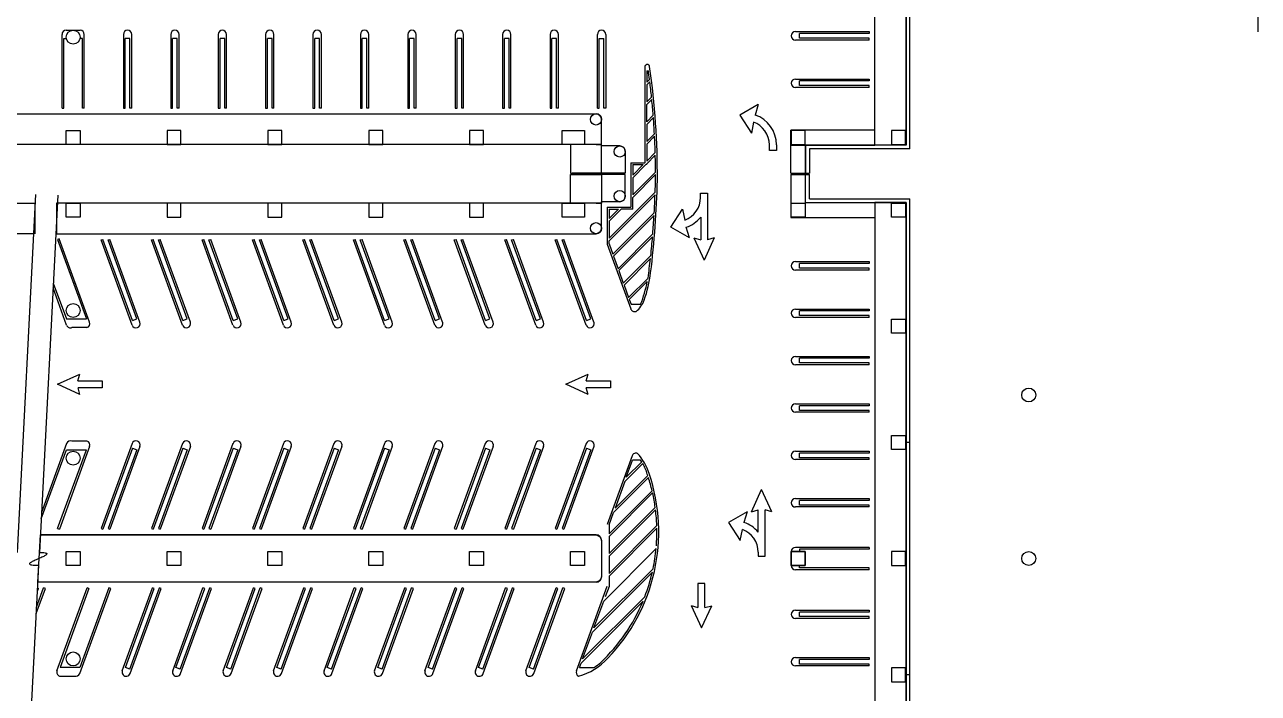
# Model space of a CAD drawing. Header units: inches. Extents: x -24 to 4326, y -24 to 4285.
# Drawn here: x 1672 to 4326, y 1372 to 2811 of the extents above; entities that cross this region are included whole.
import ezdxf

# ---------------------------------------------------------------- set-up
doc = ezdxf.new("R2010")
doc.units = ezdxf.units.IN
doc.header["$LTSCALE"] = 10
doc.header["$MEASUREMENT"] = 0
for name, color, linetype in [('A-COLS', 5, 'CONTINUOUS'), ('A-FLOR', 3, 'CONTINUOUS'), ('A-SITE', 3, 'CONTINUOUS'), ('A-WALL', 5, 'CONTINUOUS')]:
    doc.layers.add(name, color=color, linetype=linetype)

msp = doc.modelspace()

# ---------------------------------------------------------------- linework, layer by layer
at = {"layer": 'A-COLS'}
for p, q in [((1761, 2583, 0.5), (1791, 2583, 0.5)), ((1761, 2553, 0.5), (1761, 2583, 0.5)), ((1761, 2583, 0.5), (1791, 2583, 0.5)), ((1761, 2553, 0.5), (1761, 2583, 0.5)), ((1791, 2583, 0.5), (1791, 2553, 0.5)), ((1791, 2583, 0.5), (1791, 2553, 0.5)), ((2008, 2583, 0.5), (1978, 2583, 0.5)), ((1978, 2583, 0.5), (1978, 2553, 0.5)), ((2008, 2583, 0.5), (1978, 2583, 0.5)), ((1978, 2583, 0.5), (1978, 2553, 0.5)), ((2008, 2553, 0.5), (2008, 2583, 0.5)), ((2008, 2553, 0.5), (2008, 2583, 0.5)), ((2225, 2583, 0.5), (2195, 2583, 0.5)), ((2195, 2583, 0.5), (2195, 2553, 0.5)), ((2225, 2583, 0.5), (2195, 2583, 0.5)), ((2195, 2583, 0.5), (2195, 2553, 0.5)), ((2225, 2553, 0.5), (2225, 2583, 0.5)), ((2225, 2553, 0.5), (2225, 2583, 0.5)), ((2442, 2583, 0.5), (2412, 2583, 0.5)), ((2412, 2583, 0.5), (2412, 2553, 0.5)), ((2442, 2583, 0.5), (2412, 2583, 0.5)), ((2412, 2583, 0.5), (2412, 2553, 0.5)), ((2442, 2553, 0.5), (2442, 2583, 0.5)), ((2442, 2553, 0.5), (2442, 2583, 0.5)), ((2659, 2583, 0.5), (2629, 2583, 0.5)), ((2629, 2583, 0.5), (2629, 2553, 0.5)), ((2659, 2583, 0.5), (2629, 2583, 0.5)), ((2629, 2583, 0.5), (2629, 2553, 0.5)), ((2659, 2553, 0.5), (2659, 2583, 0.5)), ((2659, 2553, 0.5), (2659, 2583, 0.5)), ((2828, 2553, 0.5), (2828, 2583, 0.5)), ((2828, 2583, 0.5), (2876, 2583, 0.5)), ((2828, 2583, 0.5), (2876, 2583, 0.5)), ((2828, 2553, 0.5), (2828, 2583, 0.5)), ((2876, 2583, 0.5), (2876, 2553, 0.5)), ((2876, 2583, 0.5), (2876, 2553, 0.5)), ((3351, 2583, 0.5), (3321, 2583, 0.5)), ((3321, 2583, 0.5), (3321, 2553, 0.5)), ((3351, 2583, 0.5), (3321, 2583, 0.5)), ((3321, 2583, 0.5), (3321, 2553, 0.5)), ((3351, 2553, 0.5), (3351, 2583, 0.5)), ((3351, 2553, 0.5), (3351, 2583, 0.5)), ((3567, 2583, 0.5), (3537, 2583, 0.5)), ((3537, 2583, 0.5), (3537, 2553, 0.5)), ((3567, 2583, 0.5), (3537, 2583, 0.5)), ((3537, 2583, 0.5), (3537, 2553, 0.5)), ((3567, 2553, 0.5), (3567, 2583, 0.5)), ((3567, 2553, 0.5), (3567, 2583, 0.5)), ((1791, 2553, 0.5), (1761, 2553, 0.5)), ((1791, 2553, 0.5), (1761, 2553, 0.5)), ((1978, 2553, 0.5), (2008, 2553, 0.5)), ((1978, 2553, 0.5), (2008, 2553, 0.5)), ((2195, 2553, 0.5), (2225, 2553, 0.5)), ((2195, 2553, 0.5), (2225, 2553, 0.5)), ((2412, 2553, 0.5), (2442, 2553, 0.5)), ((2412, 2553, 0.5), (2442, 2553, 0.5)), ((2629, 2553, 0.5), (2659, 2553, 0.5)), ((2629, 2553, 0.5), (2659, 2553, 0.5)), ((2876, 2553, 0.5), (2828, 2553, 0.5)), ((2876, 2553, 0.5), (2828, 2553, 0.5)), ((3321, 2553, 0.5), (3351, 2553, 0.5)), ((3321, 2553, 0.5), (3351, 2553, 0.5)), ((3537, 2553, 0.5), (3567, 2553, 0.5)), ((3537, 2553, 0.5), (3567, 2553, 0.5)), ((1761, 2427, 0.5), (1791, 2427, 0.5)), ((1761, 2397, 0.5), (1761, 2427, 0.5)), ((1761, 2427, 0.5), (1791, 2427, 0.5)), ((1761, 2397, 0.5), (1761, 2427, 0.5)), ((1791, 2427, 0.5), (1791, 2397, 0.5)), ((1791, 2427, 0.5), (1791, 2397, 0.5)), ((2008, 2427, 0.5), (1978, 2427, 0.5)), ((1978, 2427, 0.5), (1978, 2397, 0.5)), ((2008, 2427, 0.5), (1978, 2427, 0.5)), ((1978, 2427, 0.5), (1978, 2397, 0.5)), ((2008, 2397, 0.5), (2008, 2427, 0.5)), ((2008, 2397, 0.5), (2008, 2427, 0.5)), ((2225, 2427, 0.5), (2195, 2427, 0.5)), ((2195, 2427, 0.5), (2195, 2397, 0.5)), ((2225, 2427, 0.5), (2195, 2427, 0.5)), ((2195, 2427, 0.5), (2195, 2397, 0.5)), ((2225, 2397, 0.5), (2225, 2427, 0.5)), ((2225, 2397, 0.5), (2225, 2427, 0.5)), ((2442, 2427, 0.5), (2412, 2427, 0.5)), ((2412, 2427, 0.5), (2412, 2397, 0.5)), ((2442, 2427, 0.5), (2412, 2427, 0.5)), ((2412, 2427, 0.5), (2412, 2397, 0.5)), ((2442, 2397, 0.5), (2442, 2427, 0.5)), ((2442, 2397, 0.5), (2442, 2427, 0.5)), ((2659, 2427, 0.5), (2629, 2427, 0.5)), ((2629, 2427, 0.5), (2629, 2397, 0.5)), ((2659, 2427, 0.5), (2629, 2427, 0.5)), ((2629, 2427, 0.5), (2629, 2397, 0.5)), ((2659, 2397, 0.5), (2659, 2427, 0.5)), ((2659, 2397, 0.5), (2659, 2427, 0.5)), ((2828, 2397, 0.5), (2828, 2427, 0.5)), ((2828, 2427, 0.5), (2876, 2427, 0.5)), ((2828, 2427, 0.5), (2876, 2427, 0.5)), ((2828, 2397, 0.5), (2828, 2427, 0.5)), ((2876, 2427, 0.5), (2876, 2397, 0.5)), ((2876, 2427, 0.5), (2876, 2397, 0.5)), ((3321, 2397, 0.5), (3321, 2427, 0.5)), ((3321, 2427, 0.5), (3351, 2427, 0.5)), ((3321, 2397, 0.5), (3321, 2427, 0.5)), ((3321, 2427, 0.5), (3351, 2427, 0.5)), ((3351, 2427, 0.5), (3351, 2397, 0.5)), ((3351, 2427, 0.5), (3351, 2397, 0.5)), ((3537, 2397, 0.5), (3537, 2427, 0.5)), ((3537, 2427, 0.5), (3567, 2427, 0.5)), ((3537, 2397, 0.5), (3537, 2427, 0.5)), ((3537, 2427, 0.5), (3567, 2427, 0.5)), ((3567, 2427, 0.5), (3567, 2397, 0.5)), ((3567, 2427, 0.5), (3567, 2397, 0.5)), ((1791, 2397, 0.5), (1761, 2397, 0.5)), ((1791, 2397, 0.5), (1761, 2397, 0.5)), ((1978, 2397, 0.5), (2008, 2397, 0.5)), ((1978, 2397, 0.5), (2008, 2397, 0.5)), ((2195, 2397, 0.5), (2225, 2397, 0.5)), ((2195, 2397, 0.5), (2225, 2397, 0.5)), ((2412, 2397, 0.5), (2442, 2397, 0.5)), ((2412, 2397, 0.5), (2442, 2397, 0.5)), ((2629, 2397, 0.5), (2659, 2397, 0.5)), ((2629, 2397, 0.5), (2659, 2397, 0.5)), ((2876, 2397, 0.5), (2828, 2397, 0.5)), ((2876, 2397, 0.5), (2828, 2397, 0.5)), ((3351, 2397, 0.5), (3321, 2397, 0.5)), ((3351, 2397, 0.5), (3321, 2397, 0.5)), ((3567, 2397, 0.5), (3537, 2397, 0.5)), ((3567, 2397, 0.5), (3537, 2397, 0.5)), ((3537, 2147, 0.5), (3537, 2177, 0.5)), ((3537, 2177, 0.5), (3567, 2177, 0.5)), ((3537, 2147, 0.5), (3537, 2177, 0.5)), ((3537, 2177, 0.5), (3567, 2177, 0.5)), ((3567, 2177, 0.5), (3567, 2147, 0.5)), ((3567, 2177, 0.5), (3567, 2147, 0.5)), ((3567, 2147, 0.5), (3537, 2147, 0.5)), ((3567, 2147, 0.5), (3537, 2147, 0.5)), ((3537, 1897, 0.5), (3537, 1927, 0.5)), ((3537, 1927, 0.5), (3567, 1927, 0.5)), ((3537, 1897, 0.5), (3537, 1927, 0.5)), ((3537, 1927, 0.5), (3567, 1927, 0.5)), ((3567, 1927, 0.5), (3567, 1897, 0.5)), ((3567, 1927, 0.5), (3567, 1897, 0.5)), ((3567, 1897, 0.5), (3537, 1897, 0.5)), ((3567, 1897, 0.5), (3537, 1897, 0.5)), ((1761, 1677, 0.5), (1791, 1677, 0.5)), ((1761, 1647, 0.5), (1761, 1677, 0.5)), ((1761, 1677, 0.5), (1791, 1677, 0.5)), ((1761, 1647, 0.5), (1761, 1677, 0.5)), ((1791, 1677, 0.5), (1791, 1647, 0.5)), ((1791, 1677, 0.5), (1791, 1647, 0.5)), ((1978, 1677, 0.5), (2008, 1677, 0.5)), ((1978, 1647, 0.5), (1978, 1677, 0.5)), ((1978, 1677, 0.5), (2008, 1677, 0.5)), ((1978, 1647, 0.5), (1978, 1677, 0.5)), ((2008, 1677, 0.5), (2008, 1647, 0.5)), ((2008, 1677, 0.5), (2008, 1647, 0.5)), ((2195, 1677, 0.5), (2225, 1677, 0.5)), ((2195, 1647, 0.5), (2195, 1677, 0.5)), ((2195, 1677, 0.5), (2225, 1677, 0.5)), ((2195, 1647, 0.5), (2195, 1677, 0.5)), ((2225, 1677, 0.5), (2225, 1647, 0.5)), ((2225, 1677, 0.5), (2225, 1647, 0.5)), ((2412, 1677, 0.5), (2442, 1677, 0.5)), ((2412, 1647, 0.5), (2412, 1677, 0.5)), ((2412, 1677, 0.5), (2442, 1677, 0.5)), ((2412, 1647, 0.5), (2412, 1677, 0.5)), ((2442, 1677, 0.5), (2442, 1647, 0.5)), ((2442, 1677, 0.5), (2442, 1647, 0.5)), ((2629, 1677, 0.5), (2659, 1677, 0.5)), ((2629, 1647, 0.5), (2629, 1677, 0.5)), ((2629, 1677, 0.5), (2659, 1677, 0.5)), ((2629, 1647, 0.5), (2629, 1677, 0.5)), ((2659, 1677, 0.5), (2659, 1647, 0.5)), ((2659, 1677, 0.5), (2659, 1647, 0.5)), ((2846, 1677, 0.5), (2876, 1677, 0.5)), ((2846, 1647, 0.5), (2846, 1677, 0.5)), ((2846, 1677, 0.5), (2876, 1677, 0.5)), ((2846, 1647, 0.5), (2846, 1677, 0.5)), ((2876, 1677, 0.5), (2876, 1647, 0.5)), ((2876, 1677, 0.5), (2876, 1647, 0.5)), ((3351, 1677, 0.5), (3321, 1677, 0.5)), ((3321, 1677, 0.5), (3321, 1647, 0.5)), ((3321, 1677, 0.5), (3351, 1677, 0.5)), ((3321, 1647, 0.5), (3321, 1677, 0.5)), ((3351, 1647, 0.5), (3351, 1677, 0.5)), ((3351, 1677, 0.5), (3351, 1647, 0.5)), ((3567, 1677, 0.5), (3537, 1677, 0.5)), ((3537, 1677, 0.5), (3537, 1647, 0.5)), ((3567, 1677, 0.5), (3537, 1677, 0.5)), ((3537, 1677, 0.5), (3537, 1647, 0.5)), ((3567, 1647, 0.5), (3567, 1677, 0.5)), ((3567, 1647, 0.5), (3567, 1677, 0.5)), ((1791, 1647, 0.5), (1761, 1647, 0.5)), ((1791, 1647, 0.5), (1761, 1647, 0.5)), ((2008, 1647, 0.5), (1978, 1647, 0.5)), ((2008, 1647, 0.5), (1978, 1647, 0.5)), ((2225, 1647, 0.5), (2195, 1647, 0.5)), ((2225, 1647, 0.5), (2195, 1647, 0.5)), ((2442, 1647, 0.5), (2412, 1647, 0.5)), ((2442, 1647, 0.5), (2412, 1647, 0.5)), ((2659, 1647, 0.5), (2629, 1647, 0.5)), ((2659, 1647, 0.5), (2629, 1647, 0.5)), ((2876, 1647, 0.5), (2846, 1647, 0.5)), ((2876, 1647, 0.5), (2846, 1647, 0.5)), ((3321, 1647, 0.5), (3351, 1647, 0.5)), ((3351, 1647, 0.5), (3321, 1647, 0.5)), ((3537, 1647, 0.5), (3567, 1647, 0.5)), ((3537, 1647, 0.5), (3567, 1647, 0.5)), ((3567, 1427, 0.5), (3537, 1427, 0.5)), ((3537, 1427, 0.5), (3537, 1397, 0.5)), ((3567, 1427, 0.5), (3537, 1427, 0.5)), ((3537, 1427, 0.5), (3537, 1397, 0.5)), ((3567, 1397, 0.5), (3567, 1427, 0.5)), ((3567, 1397, 0.5), (3567, 1427, 0.5)), ((3537, 1397, 0.5), (3567, 1397, 0.5)), ((3537, 1397, 0.5), (3567, 1397, 0.5))]:
    msp.add_line(p, q, dxfattribs=at)
for centre in [(1776, 2784, 0.5), (1776, 2784, 0.5), (1776, 2196, 0.5), (1776, 2196, 0.5), (3832, 2014, 0.5), (1776, 1878, 0.5), (1776, 1878, 0.5), (3832, 1662, 0.5), (1776, 1446, 0.5), (1776, 1446, 0.5)]:
    msp.add_circle(centre, 15, dxfattribs=at)
at = {"layer": 'A-FLOR'}
for p, q in [((3501, 2584, 0.5), (3501, 3124, 0.5)), ((3568, 3124, 0.5), (3568, 2552, 0.5)), ((1752, 2631, 0.5), (1752, 2790, 0.5)), ((1761, 2799, 0.5), (1791, 2799, 0.5)), ((1800, 2631, 0.5), (1800, 2790, 0.5)), ((1884, 2790, 0.5), (1884, 2631, 0.5)), ((1902, 2631, 0.5), (1902, 2790, 0.5)), ((1986, 2790, 0.5), (1986, 2631, 0.5)), ((2004, 2631, 0.5), (2004, 2790, 0.5)), ((2088, 2790, 0.5), (2088, 2631, 0.5)), ((2106, 2631, 0.5), (2106, 2790, 0.5)), ((2190, 2790, 0.5), (2190, 2631, 0.5)), ((2208, 2631, 0.5), (2208, 2790, 0.5)), ((2292, 2790, 0.5), (2292, 2631, 0.5)), ((2310, 2631, 0.5), (2310, 2790, 0.5)), ((2394, 2790, 0.5), (2394, 2631, 0.5)), ((2412, 2631, 0.5), (2412, 2790, 0.5)), ((2496, 2790, 0.5), (2496, 2631, 0.5)), ((2514, 2631, 0.5), (2514, 2790, 0.5)), ((2598, 2790, 0.5), (2598, 2631, 0.5)), ((2616, 2631, 0.5), (2616, 2790, 0.5)), ((2700, 2790, 0.5), (2700, 2631, 0.5)), ((2718, 2631, 0.5), (2718, 2790, 0.5)), ((2802, 2790, 0.5), (2802, 2631, 0.5)), ((2820, 2631, 0.5), (2820, 2790, 0.5)), ((2904, 2631, 0.5), (2904, 2790, 0.5)), ((2922, 2790, 0.5), (2922, 2631, 0.5)), ((3330, 2796, 0.5), (3489, 2796, 0.5)), ((3489, 2792, 0.5), (3339, 2792, 0.5)), ((3339, 2782, 0.5), (3339, 2792, 0.5)), ((3489, 2796, 0.5), (3489, 2792, 0.5)), ((1756, 2631, 0.5), (1756, 2781, 0.5)), ((1756, 2781, 0.5), (1761, 2781, 0.5)), ((1796, 2781, 0.5), (1791, 2781, 0.5)), ((1796, 2631, 0.5), (1796, 2781, 0.5)), ((1888, 2631, 0.5), (1888, 2781, 0.5)), ((1898, 2781, 0.5), (1888, 2781, 0.5)), ((1898, 2631, 0.5), (1898, 2781, 0.5)), ((1990, 2631, 0.5), (1990, 2781, 0.5)), ((2000, 2781, 0.5), (1990, 2781, 0.5)), ((2000, 2631, 0.5), (2000, 2781, 0.5)), ((2092, 2631, 0.5), (2092, 2781, 0.5)), ((2102, 2781, 0.5), (2092, 2781, 0.5)), ((2102, 2631, 0.5), (2102, 2781, 0.5)), ((2194, 2631, 0.5), (2194, 2781, 0.5)), ((2204, 2781, 0.5), (2194, 2781, 0.5)), ((2204, 2631, 0.5), (2204, 2781, 0.5)), ((2296, 2631, 0.5), (2296, 2781, 0.5)), ((2306, 2781, 0.5), (2296, 2781, 0.5)), ((2306, 2631, 0.5), (2306, 2781, 0.5)), ((2398, 2631, 0.5), (2398, 2781, 0.5)), ((2408, 2781, 0.5), (2398, 2781, 0.5)), ((2408, 2631, 0.5), (2408, 2781, 0.5)), ((2500, 2631, 0.5), (2500, 2781, 0.5)), ((2510, 2781, 0.5), (2500, 2781, 0.5)), ((2510, 2631, 0.5), (2510, 2781, 0.5)), ((2602, 2631, 0.5), (2602, 2781, 0.5)), ((2612, 2781, 0.5), (2602, 2781, 0.5)), ((2612, 2631, 0.5), (2612, 2781, 0.5)), ((2704, 2631, 0.5), (2704, 2781, 0.5)), ((2714, 2781, 0.5), (2704, 2781, 0.5)), ((2714, 2631, 0.5), (2714, 2781, 0.5)), ((2806, 2631, 0.5), (2806, 2781, 0.5)), ((2816, 2781, 0.5), (2806, 2781, 0.5)), ((2816, 2631, 0.5), (2816, 2781, 0.5)), ((2908, 2631, 0.5), (2908, 2781, 0.5)), ((2908, 2781, 0.5), (2918, 2781, 0.5)), ((2918, 2631, 0.5), (2918, 2781, 0.5)), ((3489, 2778, 0.5), (3330, 2778, 0.5)), ((3489, 2782, 0.5), (3339, 2782, 0.5)), ((3489, 2778, 0.5), (3489, 2782, 0.5)), ((3006, 2721, 0.5), (3006, 2514, 0.5)), ((3010, 2712, 0.5), (3010, 2687, 0.5)), ((3010, 2712, 0.5), (3013.6, 2712, 0.5)), ((3010, 2687, 0.5), (3016.1, 2693.1, 0.5)), ((3010, 2681.3, 0.5), (3016.7, 2688.1, 0.5)), ((3010, 2681.3, 0.5), (3010, 2644.6, 0.5)), ((3330, 2694, 0.5), (3489, 2694, 0.5)), ((3489, 2690, 0.5), (3339, 2690, 0.5)), ((3339, 2680, 0.5), (3339, 2690, 0.5)), ((3489, 2694, 0.5), (3489, 2690, 0.5)), ((3020.5, 2655.1, 0.5), (3010, 2644.6, 0.5)), ((3489, 2676, 0.5), (3330, 2676, 0.5)), ((3489, 2680, 0.5), (3339, 2680, 0.5)), ((3489, 2676, 0.5), (3489, 2680, 0.5)), ((1752, 2631, 0.5), (1756, 2631, 0.5)), ((1800, 2631, 0.5), (1796, 2631, 0.5)), ((1884, 2631, 0.5), (1888, 2631, 0.5)), ((1902, 2631, 0.5), (1898, 2631, 0.5)), ((1986, 2631, 0.5), (1990, 2631, 0.5)), ((2004, 2631, 0.5), (2000, 2631, 0.5)), ((2088, 2631, 0.5), (2092, 2631, 0.5)), ((2106, 2631, 0.5), (2102, 2631, 0.5)), ((2190, 2631, 0.5), (2194, 2631, 0.5)), ((2208, 2631, 0.5), (2204, 2631, 0.5)), ((2292, 2631, 0.5), (2296, 2631, 0.5)), ((2310, 2631, 0.5), (2306, 2631, 0.5)), ((2394, 2631, 0.5), (2398, 2631, 0.5)), ((2412, 2631, 0.5), (2408, 2631, 0.5)), ((2496, 2631, 0.5), (2500, 2631, 0.5)), ((2514, 2631, 0.5), (2510, 2631, 0.5)), ((2598, 2631, 0.5), (2602, 2631, 0.5)), ((2616, 2631, 0.5), (2612, 2631, 0.5)), ((2700, 2631, 0.5), (2704, 2631, 0.5)), ((2718, 2631, 0.5), (2714, 2631, 0.5)), ((2802, 2631, 0.5), (2806, 2631, 0.5)), ((2820, 2631, 0.5), (2816, 2631, 0.5)), ((2904, 2631, 0.5), (2908, 2631, 0.5)), ((2922, 2631, 0.5), (2918, 2631, 0.5)), ((3021, 2649.9, 0.5), (3010, 2638.9, 0.5)), ((3010, 2602.1, 0.5), (3010, 2638.9, 0.5)), ((3250.2, 2639.5, 0.5), (3210.2, 2616.5, 0.5)), ((3250.2, 2639.5, 0.5), (3243.3, 2616.5, 0.5)), ((651, 2619, 0.5), (2901, 2619, 0.5)), ((2913, 2553, 0.5), (2913, 2607, 0.5)), ((3024, 2616.2, 0.5), (3010, 2602.1, 0.5)), ((3024.4, 2610.9, 0.5), (3010, 2596.5, 0.5)), ((3210.2, 2616.5, 0.5), (3235.4, 2577.5, 0.5)), ((3239.6, 2601.4, 0.5), (3235.4, 2577.5, 0.5)), ((3010, 2596.5, 0.5), (3010, 2559.7, 0.5)), ((3026.7, 2576.4, 0.5), (3010, 2559.7, 0.5)), ((3320, 2491.5, 0.5), (3320, 2584, 0.5)), ((3501, 2584, 0.5), (3320, 2584, 0.5)), ((3320, 2584, 0.5), (3320, 2552, 0.5)), ((3501, 2552, 0.5), (3501, 2584, 0.5)), ((2901, 2553, 0.5), (651, 2553, 0.5)), ((2913, 2553, 0.5), (2846, 2553, 0.5)), ((2846, 2553, 0.5), (2846, 2491.5, 0.5)), ((2901, 2553, 0.5), (2913, 2553, 0.5)), ((2913, 2491.5, 0.5), (2913, 2553, 0.5)), ((2952, 2550, 0.5), (2913, 2550, 0.5)), ((2913, 2491.5, 0.5), (2913, 2550, 0.5)), ((3027, 2571, 0.5), (3010, 2554.1, 0.5)), ((3010, 2554.1, 0.5), (3010, 2517.3, 0.5)), ((3273.9, 2540.5, 0.5), (3273.9, 2552.5, 0.5)), ((3289.2, 2552.7, 0.5), (3289.2, 2540.5, 0.5)), ((3320, 2552, 0.5), (3501, 2552, 0.5)), ((3352, 2552, 0.5), (3320, 2552, 0.5)), ((3352, 2491.5, 0.5), (3352, 2552, 0.5)), ((3568, 2552, 0.5), (3501, 2552, 0.5)), ((2964, 2538, 0.5), (2964, 2491.5, 0.5)), ((3028.4, 2535.6, 0.5), (3010, 2517.3, 0.5)), ((3028.5, 2530.1, 0.5), (3010, 2511.6, 0.5)), ((3289.2, 2540.5, 0.5), (3273.9, 2540.5, 0.5)), ((2976, 2514, 0.5), (3006, 2514, 0.5)), ((2976, 2514, 0.5), (2976, 2418, 0.5)), ((2980, 2510, 0.5), (2980, 2487.3, 0.5)), ((3008.4, 2510, 0.5), (2980, 2481.6, 0.5)), ((3002.7, 2510, 0.5), (2980, 2487.3, 0.5)), ((2980, 2510, 0.5), (3002.7, 2510, 0.5)), ((3010, 2510, 0.5), (3008.4, 2510, 0.5)), ((3010, 2510, 0.5), (3010, 2511.6, 0.5)), ((2846, 2491.5, 0.5), (2848, 2491.5, 0.5)), ((2846, 2491.5, 0.5), (2913, 2491.5, 0.5)), ((2846, 2488.5, 0.5), (2848, 2488.5, 0.5)), ((2846, 2488.5, 0.5), (2913, 2488.5, 0.5)), ((2846, 2427, 0.5), (2846, 2488.5, 0.5)), ((2964, 2491.5, 0.5), (2849.5, 2491.5, 0.5)), ((2964, 2488.5, 0.5), (2849.5, 2488.5, 0.5)), ((2952, 2491.5, 0.5), (2913, 2491.5, 0.5)), ((2952, 2488.5, 0.5), (2913, 2488.5, 0.5)), ((2913, 2488.5, 0.5), (2913, 2430, 0.5)), ((2913, 2488.5, 0.5), (2913, 2427, 0.5)), ((2964, 2491.5, 0.5), (2952, 2491.5, 0.5)), ((2964, 2488.5, 0.5), (2952, 2488.5, 0.5)), ((2964, 2442, 0.5), (2964, 2488.5, 0.5)), ((3029, 2493.9, 0.5), (2980, 2444.9, 0.5)), ((3029.1, 2488.4, 0.5), (2980, 2439.2, 0.5)), ((2980, 2481.6, 0.5), (2980, 2444.9, 0.5)), ((3320, 2491.5, 0.5), (3352, 2491.5, 0.5)), ((3320, 2491.5, 0.5), (3352, 2491.5, 0.5)), ((3320, 2488.5, 0.5), (3352, 2488.5, 0.5)), ((3320, 2488.5, 0.5), (3320, 2396, 0.5)), ((3352, 2488.5, 0.5), (3320, 2488.5, 0.5)), ((3352, 2396, 0.5), (3352, 2488.5, 0.5)), ((1695.1, 2445.8, 0.5), (1655.5, 1675.4, 0.5)), ((1743, 2444.3, 0.5), (1703.5, 1675.4, 0.5)), ((2929, 2351.4, 0.5), (3028.3, 2450.7, 0.5)), ((2929, 2345.8, 0.5), (3028.1, 2444.9, 0.5)), ((3125.9, 2448.3, 0.5), (3140.9, 2448.3, 0.5)), ((3125.9, 2439.3, 0.5), (3125.9, 2448.3, 0.5)), ((3140.9, 2448.3, 0.5), (3140.9, 2348, 0.5)), ((651, 2427, 0.5), (1693.4, 2427, 0.5)), ((1693.4, 2427, 0.5), (1693.4, 2361, 0.5)), ((2901, 2427, 0.5), (1740.1, 2427, 0.5)), ((1740.1, 2427, 0.5), (1740.1, 2361, 0.5)), ((2913, 2427, 0.5), (2846, 2427, 0.5)), ((2901, 2427, 0.5), (2913, 2427, 0.5)), ((2952, 2430, 0.5), (2913, 2430, 0.5)), ((2913, 2373, 0.5), (2913, 2430, 0.5)), ((2925, 2418, 0.5), (2925, 2338.4, 0.5)), ((2925, 2418, 0.5), (2976, 2418, 0.5)), ((2980, 2414, 0.5), (2980, 2439.2, 0.5)), ((3352, 2396, 0.5), (3352, 2428, 0.5)), ((3352, 2428, 0.5), (3501, 2428, 0.5)), ((3568, 2428, 0.5), (3501, 2428, 0.5)), ((3501, 2428, 0.5), (3501, 2396, 0.5)), ((3568, 896, 0.5), (3568, 2428, 0.5)), ((2929, 2414, 0.5), (2949.1, 2414, 0.5)), ((2929, 2414, 0.5), (2929, 2393.9, 0.5)), ((2929, 2388.2, 0.5), (2954.8, 2414, 0.5)), ((2929, 2393.9, 0.5), (2949.1, 2414, 0.5)), ((2937, 2317, 0.5), (3026.3, 2406.3, 0.5)), ((2938.5, 2312.9, 0.5), (3025.9, 2400.3, 0.5)), ((2980, 2414, 0.5), (2954.8, 2414, 0.5)), ((3062.2, 2375.3, 0.5), (3087.4, 2414.3, 0.5)), ((3087.4, 2414.3, 0.5), (3091.9, 2390.5, 0.5)), ((3126.2, 2396.7, 0.5), (3126.2, 2348, 0.5)), ((3320, 2396, 0.5), (3501, 2396, 0.5)), ((3320, 2396, 0.5), (3352, 2396, 0.5)), ((3501, 2396, 0.5), (3501, 928, 0.5)), ((2929, 2388.2, 0.5), (2929, 2351.4, 0.5)), ((3102.2, 2352.3, 0.5), (3062.2, 2375.3, 0.5)), ((3102.2, 2352.3, 0.5), (3095.2, 2375.3, 0.5)), ((1690.2, 2361, 0.5), (651, 2361, 0.5)), ((1738.7, 2361, 0.5), (2901, 2361, 0.5)), ((1745.9, 2350.1, 0.5), (1742.1, 2348.7, 0.5)), ((1742.1, 2348.7, 0.5), (1804.4, 2177.8, 0.5)), ((1811.2, 2170.7, 0.5), (1745.9, 2350.1, 0.5)), ((1836.2, 2347.6, 0.5), (1839.9, 2349, 0.5)), ((1902.8, 2164.5, 0.5), (1836.2, 2347.6, 0.5)), ((1903.5, 2174.3, 0.5), (1839.9, 2349, 0.5)), ((1851.1, 2347.6, 0.5), (1854.8, 2349, 0.5)), ((1912.9, 2177.8, 0.5), (1851.1, 2347.6, 0.5)), ((1919.7, 2170.7, 0.5), (1854.8, 2349, 0.5)), ((1944.7, 2347.6, 0.5), (1948.5, 2349, 0.5)), ((2011.4, 2164.5, 0.5), (1944.7, 2347.6, 0.5)), ((2012, 2174.3, 0.5), (1948.5, 2349, 0.5)), ((1959.6, 2347.6, 0.5), (1963.4, 2349, 0.5)), ((2021.4, 2177.8, 0.5), (1959.6, 2347.6, 0.5)), ((2028.3, 2170.7, 0.5), (1963.4, 2349, 0.5)), ((2053.3, 2347.6, 0.5), (2057, 2349, 0.5)), ((2119.9, 2164.5, 0.5), (2053.3, 2347.6, 0.5)), ((2120.6, 2174.3, 0.5), (2057, 2349, 0.5)), ((2068.2, 2347.6, 0.5), (2071.9, 2349, 0.5)), ((2130, 2177.8, 0.5), (2068.2, 2347.6, 0.5)), ((2136.8, 2170.7, 0.5), (2071.9, 2349, 0.5)), ((2161.8, 2347.6, 0.5), (2165.6, 2349, 0.5)), ((2228.5, 2164.5, 0.5), (2161.8, 2347.6, 0.5)), ((2229.1, 2174.3, 0.5), (2165.6, 2349, 0.5)), ((2176.7, 2347.6, 0.5), (2180.5, 2349, 0.5)), ((2238.5, 2177.8, 0.5), (2176.7, 2347.6, 0.5)), ((2245.4, 2170.7, 0.5), (2180.5, 2349, 0.5)), ((2270.4, 2347.6, 0.5), (2274.1, 2349, 0.5)), ((2337, 2164.5, 0.5), (2270.4, 2347.6, 0.5)), ((2337.7, 2174.3, 0.5), (2274.1, 2349, 0.5)), ((2285.3, 2347.6, 0.5), (2289, 2349, 0.5)), ((2347.1, 2177.8, 0.5), (2285.3, 2347.6, 0.5)), ((2353.9, 2170.7, 0.5), (2289, 2349, 0.5)), ((2378.9, 2347.6, 0.5), (2382.7, 2349, 0.5)), ((2445.6, 2164.5, 0.5), (2378.9, 2347.6, 0.5)), ((2446.2, 2174.3, 0.5), (2382.7, 2349, 0.5)), ((2393.8, 2347.6, 0.5), (2397.6, 2349, 0.5)), ((2455.6, 2177.8, 0.5), (2393.8, 2347.6, 0.5)), ((2462.5, 2170.7, 0.5), (2397.6, 2349, 0.5)), ((2487.4, 2347.6, 0.5), (2491.2, 2349, 0.5)), ((2554.1, 2164.5, 0.5), (2487.4, 2347.6, 0.5)), ((2554.8, 2174.3, 0.5), (2491.2, 2349, 0.5)), ((2502.3, 2347.6, 0.5), (2506.1, 2349, 0.5)), ((2564.2, 2177.8, 0.5), (2502.3, 2347.6, 0.5)), ((2571, 2170.7, 0.5), (2506.1, 2349, 0.5)), ((2596, 2347.6, 0.5), (2599.8, 2349, 0.5)), ((2662.6, 2164.5, 0.5), (2596, 2347.6, 0.5)), ((2663.3, 2174.3, 0.5), (2599.8, 2349, 0.5)), ((2610.9, 2347.6, 0.5), (2614.7, 2349, 0.5)), ((2672.7, 2177.8, 0.5), (2610.9, 2347.6, 0.5)), ((2679.6, 2170.7, 0.5), (2614.7, 2349, 0.5)), ((2704.5, 2347.6, 0.5), (2708.3, 2349, 0.5)), ((2771.2, 2164.5, 0.5), (2704.5, 2347.6, 0.5)), ((2771.9, 2174.3, 0.5), (2708.3, 2349, 0.5)), ((2719.4, 2347.6, 0.5), (2723.2, 2349, 0.5)), ((2781.3, 2177.8, 0.5), (2719.4, 2347.6, 0.5)), ((2788.1, 2170.7, 0.5), (2723.2, 2349, 0.5)), ((2813.1, 2347.6, 0.5), (2816.8, 2349, 0.5)), ((2879.7, 2164.5, 0.5), (2813.1, 2347.6, 0.5)), ((2880.4, 2174.3, 0.5), (2816.8, 2349, 0.5)), ((2828, 2347.6, 0.5), (2831.7, 2349, 0.5)), ((2889.8, 2177.8, 0.5), (2828, 2347.6, 0.5)), ((2896.6, 2170.7, 0.5), (2831.7, 2349, 0.5)), ((2925, 2338.4, 0.5), (2975.6, 2199.4, 0.5)), ((2929, 2339.1, 0.5), (2929, 2345.8, 0.5)), ((2929, 2339.1, 0.5), (2937, 2317, 0.5)), ((2948.3, 2285.9, 0.5), (3023.1, 2360.7, 0.5)), ((2949.9, 2281.8, 0.5), (3022.6, 2354.6, 0.5)), ((3111.4, 2352.3, 0.5), (3126.2, 2348, 0.5)), ((3111.4, 2352.3, 0.5), (3133.4, 2304.3, 0.5)), ((3155.4, 2352.3, 0.5), (3133.4, 2304.3, 0.5)), ((3155.4, 2352.3, 0.5), (3140.9, 2348, 0.5)), ((2938.5, 2312.9, 0.5), (2948.3, 2285.9, 0.5)), ((2959.7, 2254.8, 0.5), (3018.8, 2313.9, 0.5)), ((2961.2, 2250.7, 0.5), (3018.1, 2307.6, 0.5)), ((3330, 2301, 0.5), (3489, 2301, 0.5)), ((3489, 2283, 0.5), (3330, 2283, 0.5)), ((3489, 2297, 0.5), (3339, 2297, 0.5)), ((3339, 2287, 0.5), (3339, 2297, 0.5)), ((3489, 2287, 0.5), (3339, 2287, 0.5)), ((3489, 2301, 0.5), (3489, 2297, 0.5)), ((3489, 2283, 0.5), (3489, 2287, 0.5)), ((2949.9, 2281.8, 0.5), (2959.7, 2254.8, 0.5)), ((2971, 2223.7, 0.5), (3013, 2265.7, 0.5)), ((2972.5, 2219.6, 0.5), (3011.3, 2258.4, 0.5)), ((1761.9, 2164.5, 0.5), (1732.7, 2244.7, 0.5)), ((1733.3, 2254.9, 0.5), (1761.4, 2177.8, 0.5)), ((2961.2, 2250.7, 0.5), (2971, 2223.7, 0.5)), ((2972.5, 2219.6, 0.5), (2976.3, 2209.2, 0.5)), ((2976.3, 2209.2, 0.5), (2997, 2209.2, 0.5)), ((1761.4, 2177.8, 0.5), (1804.4, 2177.8, 0.5)), ((1903.5, 2174.3, 0.5), (1912.9, 2177.8, 0.5)), ((2012, 2174.3, 0.5), (2021.4, 2177.8, 0.5)), ((2120.6, 2174.3, 0.5), (2130, 2177.8, 0.5)), ((2229.1, 2174.3, 0.5), (2238.5, 2177.8, 0.5)), ((2337.7, 2174.3, 0.5), (2347.1, 2177.8, 0.5)), ((2446.2, 2174.3, 0.5), (2455.6, 2177.8, 0.5)), ((2554.8, 2174.3, 0.5), (2564.2, 2177.8, 0.5)), ((2663.3, 2174.3, 0.5), (2672.7, 2177.8, 0.5)), ((2771.9, 2174.3, 0.5), (2781.3, 2177.8, 0.5)), ((2880.4, 2174.3, 0.5), (2889.8, 2177.8, 0.5)), ((3330, 2199, 0.5), (3489, 2199, 0.5)), ((3489, 2181, 0.5), (3330, 2181, 0.5)), ((3489, 2195, 0.5), (3339, 2195, 0.5)), ((3339, 2185, 0.5), (3339, 2195, 0.5)), ((3489, 2185, 0.5), (3339, 2185, 0.5)), ((3489, 2199, 0.5), (3489, 2195, 0.5)), ((3489, 2181, 0.5), (3489, 2185, 0.5)), ((1805.8, 2159.1, 0.5), (1773.5, 2159.1, 0.5)), ((3330, 2097, 0.5), (3489, 2097, 0.5)), ((3489, 2097, 0.5), (3489, 2093, 0.5)), ((3489, 2079, 0.5), (3330, 2079, 0.5)), ((3489, 2093, 0.5), (3339, 2093, 0.5)), ((3339, 2083, 0.5), (3339, 2093, 0.5)), ((3489, 2083, 0.5), (3339, 2083, 0.5)), ((3489, 2079, 0.5), (3489, 2083, 0.5)), ((1742.5, 2037, 0.5), (1790.4, 2059, 0.5)), ((1786.4, 2044.5, 0.5), (1790.4, 2059, 0.5)), ((1786.4, 2044.5, 0.5), (1838.5, 2044.5, 0.5)), ((1838.5, 2044.5, 0.5), (1838.5, 2029.5, 0.5)), ((2836.1, 2037, 0.5), (2884, 2059, 0.5)), ((2879.9, 2044.5, 0.5), (2884, 2059, 0.5)), ((2879.9, 2044.5, 0.5), (2932, 2044.5, 0.5)), ((2932, 2044.5, 0.5), (2932, 2029.5, 0.5)), ((1790.5, 2015, 0.5), (1742.5, 2037, 0.5)), ((1790.5, 2015, 0.5), (1786.5, 2029.5, 0.5)), ((1838.5, 2029.5, 0.5), (1786.5, 2029.5, 0.5)), ((2884.1, 2015, 0.5), (2836.1, 2037, 0.5)), ((2884.1, 2015, 0.5), (2880.1, 2029.5, 0.5)), ((2932, 2029.5, 0.5), (2880.1, 2029.5, 0.5)), ((3330, 1995, 0.5), (3489, 1995, 0.5)), ((3489, 1991, 0.5), (3339, 1991, 0.5)), ((3339, 1981, 0.5), (3339, 1991, 0.5)), ((3489, 1995, 0.5), (3489, 1991, 0.5)), ((3489, 1977, 0.5), (3330, 1977, 0.5)), ((3489, 1981, 0.5), (3339, 1981, 0.5)), ((3489, 1977, 0.5), (3489, 1981, 0.5)), ((1805.8, 1914.9, 0.5), (1773.5, 1914.9, 0.5)), ((1707.2, 1747.4, 0.5), (1761.4, 1896.2, 0.5)), ((1761.9, 1909.5, 0.5), (1707.9, 1761, 0.5)), ((1742.5, 1726.4, 0.5), (1804.4, 1896.2, 0.5)), ((1811.2, 1903.3, 0.5), (1746.3, 1725, 0.5)), ((1761.4, 1896.2, 0.5), (1804.4, 1896.2, 0.5)), ((1902.8, 1909.5, 0.5), (1836.2, 1726.4, 0.5)), ((1903.5, 1899.7, 0.5), (1839.9, 1725, 0.5)), ((1912.9, 1896.2, 0.5), (1851.1, 1726.4, 0.5)), ((1919.7, 1903.3, 0.5), (1854.8, 1725, 0.5)), ((1903.5, 1899.7, 0.5), (1912.9, 1896.2, 0.5)), ((2011.4, 1909.5, 0.5), (1944.7, 1726.4, 0.5)), ((2012, 1899.7, 0.5), (1948.5, 1725, 0.5)), ((2021.4, 1896.2, 0.5), (1959.6, 1726.4, 0.5)), ((2028.3, 1903.3, 0.5), (1963.4, 1725, 0.5)), ((2012, 1899.7, 0.5), (2021.4, 1896.2, 0.5)), ((2119.9, 1909.5, 0.5), (2053.3, 1726.4, 0.5)), ((2120.6, 1899.7, 0.5), (2057, 1725, 0.5)), ((2130, 1896.2, 0.5), (2068.2, 1726.4, 0.5)), ((2136.8, 1903.3, 0.5), (2071.9, 1725, 0.5)), ((2120.6, 1899.7, 0.5), (2130, 1896.2, 0.5)), ((2228.5, 1909.5, 0.5), (2161.8, 1726.4, 0.5)), ((2229.1, 1899.7, 0.5), (2165.6, 1725, 0.5)), ((2238.5, 1896.2, 0.5), (2176.7, 1726.4, 0.5)), ((2245.4, 1903.3, 0.5), (2180.5, 1725, 0.5)), ((2229.1, 1899.7, 0.5), (2238.5, 1896.2, 0.5)), ((2337, 1909.5, 0.5), (2270.4, 1726.4, 0.5)), ((2337.7, 1899.7, 0.5), (2274.1, 1725, 0.5)), ((2347.1, 1896.2, 0.5), (2285.3, 1726.4, 0.5)), ((2353.9, 1903.3, 0.5), (2289, 1725, 0.5)), ((2337.7, 1899.7, 0.5), (2347.1, 1896.2, 0.5)), ((2445.6, 1909.5, 0.5), (2378.9, 1726.4, 0.5)), ((2446.2, 1899.7, 0.5), (2382.7, 1725, 0.5)), ((2455.6, 1896.2, 0.5), (2393.8, 1726.4, 0.5)), ((2462.5, 1903.3, 0.5), (2397.6, 1725, 0.5)), ((2446.2, 1899.7, 0.5), (2455.6, 1896.2, 0.5)), ((2554.1, 1909.5, 0.5), (2487.4, 1726.4, 0.5)), ((2554.8, 1899.7, 0.5), (2491.2, 1725, 0.5)), ((2564.2, 1896.2, 0.5), (2502.3, 1726.4, 0.5)), ((2571, 1903.3, 0.5), (2506.1, 1725, 0.5)), ((2554.8, 1899.7, 0.5), (2564.2, 1896.2, 0.5)), ((2662.6, 1909.5, 0.5), (2596, 1726.4, 0.5)), ((2663.3, 1899.7, 0.5), (2599.8, 1725, 0.5)), ((2672.7, 1896.2, 0.5), (2610.9, 1726.4, 0.5)), ((2679.6, 1903.3, 0.5), (2614.7, 1725, 0.5)), ((2663.3, 1899.7, 0.5), (2672.7, 1896.2, 0.5)), ((2771.2, 1909.5, 0.5), (2704.5, 1726.4, 0.5)), ((2771.9, 1899.7, 0.5), (2708.3, 1725, 0.5)), ((2781.3, 1896.2, 0.5), (2719.4, 1726.4, 0.5)), ((2788.1, 1903.3, 0.5), (2723.2, 1725, 0.5)), ((2771.9, 1899.7, 0.5), (2781.3, 1896.2, 0.5)), ((2879.7, 1909.5, 0.5), (2813.1, 1726.4, 0.5)), ((2880.4, 1899.7, 0.5), (2816.8, 1725, 0.5)), ((2889.8, 1896.2, 0.5), (2828, 1726.4, 0.5)), ((2896.6, 1903.3, 0.5), (2831.7, 1725, 0.5)), ((2880.4, 1899.7, 0.5), (2889.8, 1896.2, 0.5)), ((3330, 1893, 0.5), (3489, 1893, 0.5)), ((3489, 1889, 0.5), (3339, 1889, 0.5)), ((3339, 1879, 0.5), (3339, 1889, 0.5)), ((3489, 1893, 0.5), (3489, 1889, 0.5)), ((2978.7, 1883.1, 0.5), (2925, 1735.6, 0.5)), ((2962.9, 1828.2, 0.5), (3001.4, 1866.6, 0.5)), ((2966.2, 1837.1, 0.5), (2979.5, 1873.7, 0.5)), ((2966.2, 1837.1, 0.5), (2999.3, 1870.2, 0.5)), ((2996.9, 1873.7, 0.5), (2979.5, 1873.7, 0.5)), ((3489, 1875, 0.5), (3330, 1875, 0.5)), ((3489, 1879, 0.5), (3339, 1879, 0.5)), ((3489, 1875, 0.5), (3489, 1879, 0.5)), ((3013.8, 1836.6, 0.5), (2938.7, 1761.5, 0.5)), ((3012.4, 1840.9, 0.5), (2941.9, 1770.4, 0.5)), ((3021.7, 1807.8, 0.5), (2929, 1715, 0.5)), ((2962.9, 1828.2, 0.5), (2941.9, 1770.4, 0.5)), ((3235.4, 1762.9, 0.5), (3257.4, 1810.9, 0.5)), ((3279.4, 1762.9, 0.5), (3257.4, 1810.9, 0.5)), ((3022.8, 1803.2, 0.5), (2929, 1709.4, 0.5)), ((3330, 1791, 0.5), (3489, 1791, 0.5)), ((3489, 1787, 0.5), (3339, 1787, 0.5)), ((3339, 1777, 0.5), (3339, 1787, 0.5)), ((3489, 1791, 0.5), (3489, 1787, 0.5)), ((3028.4, 1772, 0.5), (2929, 1672.6, 0.5)), ((3029.1, 1767, 0.5), (2929, 1667, 0.5)), ((2929, 1734.9, 0.5), (2938.7, 1761.5, 0.5)), ((3226.2, 1762.9, 0.5), (3186.2, 1739.9, 0.5)), ((3226.2, 1762.9, 0.5), (3219.3, 1739.8, 0.5)), ((3235.4, 1762.9, 0.5), (3250.2, 1767.2, 0.5)), ((3250.2, 1718.5, 0.5), (3250.2, 1767.2, 0.5)), ((3264.9, 1666.9, 0.5), (3264.9, 1767.1, 0.5)), ((3279.4, 1762.9, 0.5), (3264.9, 1767.1, 0.5)), ((3489, 1773, 0.5), (3330, 1773, 0.5)), ((3489, 1777, 0.5), (3339, 1777, 0.5)), ((3489, 1773, 0.5), (3489, 1777, 0.5)), ((1742.5, 1726.4, 0.5), (1746.3, 1725, 0.5)), ((1836.2, 1726.4, 0.5), (1839.9, 1725, 0.5)), ((1851.1, 1726.4, 0.5), (1854.8, 1725, 0.5)), ((1944.7, 1726.4, 0.5), (1948.5, 1725, 0.5)), ((1959.6, 1726.4, 0.5), (1963.4, 1725, 0.5)), ((2053.3, 1726.4, 0.5), (2057, 1725, 0.5)), ((2068.2, 1726.4, 0.5), (2071.9, 1725, 0.5)), ((2161.8, 1726.4, 0.5), (2165.6, 1725, 0.5)), ((2176.7, 1726.4, 0.5), (2180.5, 1725, 0.5)), ((2270.4, 1726.4, 0.5), (2274.1, 1725, 0.5)), ((2285.3, 1726.4, 0.5), (2289, 1725, 0.5)), ((2378.9, 1726.4, 0.5), (2382.7, 1725, 0.5)), ((2393.8, 1726.4, 0.5), (2397.6, 1725, 0.5)), ((2487.4, 1726.4, 0.5), (2491.2, 1725, 0.5)), ((2502.3, 1726.4, 0.5), (2506.1, 1725, 0.5)), ((2596, 1726.4, 0.5), (2599.8, 1725, 0.5)), ((2610.9, 1726.4, 0.5), (2614.7, 1725, 0.5)), ((2704.5, 1726.4, 0.5), (2708.3, 1725, 0.5)), ((2719.4, 1726.4, 0.5), (2723.2, 1725, 0.5)), ((2813.1, 1726.4, 0.5), (2816.8, 1725, 0.5)), ((2828, 1726.4, 0.5), (2831.7, 1725, 0.5)), ((2929, 1734.9, 0.5), (2929, 1715, 0.5)), ((3031.8, 1733, 0.5), (2929, 1630.2, 0.5)), ((3031.9, 1727.5, 0.5), (2929, 1624.5, 0.5)), ((3186.2, 1739.9, 0.5), (3211.4, 1700.8, 0.5)), ((1700, 1611, 0.5), (1705.7, 1713, 0.5)), ((2901, 1713, 0.5), (1705.7, 1713, 0.5)), ((1705.7, 1713, 0.5), (2901, 1713, 0.5)), ((2901, 1713, 0.5), (2909.6, 1709, 0.5)), ((2909.6, 1709, 0.5), (2913, 1701, 0.5)), ((2913, 1701, 0.5), (2913, 1623, 0.5)), ((2913, 1701, 0.5), (2913, 1623, 0.5)), ((2929, 1709.4, 0.5), (2929, 1672.6, 0.5)), ((3211.4, 1700.8, 0.5), (3216, 1724.7, 0.5)), ((3030.4, 1683.5, 0.5), (2917.5, 1570.6, 0.5)), ((3249.9, 1675.9, 0.5), (3249.9, 1666.9, 0.5)), ((3321, 1677, 0.5), (3321, 1647, 0.5)), ((3489, 1686, 0.5), (3330, 1686, 0.5)), ((3489, 1682, 0.5), (3339, 1682, 0.5)), ((3339, 1682, 0.5), (3339, 1677, 0.5)), ((3489, 1686, 0.5), (3489, 1682, 0.5)), ((1662, 869, 0.5), (1702, 1647.7, 0.5)), ((2929, 1667, 0.5), (2929, 1630.2, 0.5)), ((3249.9, 1666.9, 0.5), (3264.9, 1666.9, 0.5)), ((3339, 1642, 0.5), (3339, 1647, 0.5)), ((2893.2, 1503.9, 0.5), (3022.3, 1633, 0.5)), ((2896.4, 1512.8, 0.5), (3023.9, 1640.2, 0.5)), ((2913, 1623, 0.5), (2909.9, 1614.7, 0.5)), ((2929, 1624.5, 0.5), (2929, 1602.2, 0.5)), ((3489, 1638, 0.5), (3330, 1638, 0.5)), ((3489, 1642, 0.5), (3339, 1642, 0.5)), ((3489, 1638, 0.5), (3489, 1642, 0.5)), ((1696.7, 1543.9, 0.5), (1716.3, 1597.6, 0.5)), ((1697.4, 1557.5, 0.5), (1712.5, 1599, 0.5)), ((1699.2, 1591.6, 0.5), (1701.4, 1597.6, 0.5)), ((1699.5, 1598.3, 0.5), (1701.4, 1597.6, 0.5)), ((2901, 1611, 0.5), (1700, 1611, 0.5)), ((2901, 1611, 0.5), (1700, 1611, 0.5)), ((1716.3, 1597.6, 0.5), (1712.5, 1599, 0.5)), ((1741.2, 1420.7, 0.5), (1806.1, 1599, 0.5)), ((1809.9, 1597.6, 0.5), (1748.1, 1427.8, 0.5)), ((1790.1, 1414.5, 0.5), (1856.8, 1597.6, 0.5)), ((1853, 1599, 0.5), (1790.7, 1427.8, 0.5)), ((1809.9, 1597.6, 0.5), (1806.1, 1599, 0.5)), ((1856.8, 1597.6, 0.5), (1853, 1599, 0.5)), ((1881.7, 1420.7, 0.5), (1946.6, 1599, 0.5)), ((1888.6, 1427.8, 0.5), (1950.4, 1597.6, 0.5)), ((1898, 1424.3, 0.5), (1961.5, 1599, 0.5)), ((1898.7, 1414.5, 0.5), (1965.3, 1597.6, 0.5)), ((1950.4, 1597.6, 0.5), (1946.6, 1599, 0.5)), ((1965.3, 1597.6, 0.5), (1961.5, 1599, 0.5)), ((1990.3, 1420.7, 0.5), (2055.2, 1599, 0.5)), ((1997.1, 1427.8, 0.5), (2059, 1597.6, 0.5)), ((2006.5, 1424.3, 0.5), (2070.1, 1599, 0.5)), ((2007.2, 1414.5, 0.5), (2073.9, 1597.6, 0.5)), ((2059, 1597.6, 0.5), (2055.2, 1599, 0.5)), ((2073.9, 1597.6, 0.5), (2070.1, 1599, 0.5)), ((2098.8, 1420.7, 0.5), (2163.7, 1599, 0.5)), ((2105.7, 1427.8, 0.5), (2167.5, 1597.6, 0.5)), ((2115.1, 1424.3, 0.5), (2178.6, 1599, 0.5)), ((2115.7, 1414.5, 0.5), (2182.4, 1597.6, 0.5)), ((2167.5, 1597.6, 0.5), (2163.7, 1599, 0.5)), ((2182.4, 1597.6, 0.5), (2178.6, 1599, 0.5)), ((2207.4, 1420.7, 0.5), (2272.3, 1599, 0.5)), ((2214.2, 1427.8, 0.5), (2276, 1597.6, 0.5)), ((2223.6, 1424.3, 0.5), (2287.2, 1599, 0.5)), ((2224.3, 1414.5, 0.5), (2290.9, 1597.6, 0.5)), ((2276, 1597.6, 0.5), (2272.3, 1599, 0.5)), ((2290.9, 1597.6, 0.5), (2287.2, 1599, 0.5)), ((2315.9, 1420.7, 0.5), (2380.8, 1599, 0.5)), ((2322.8, 1427.8, 0.5), (2384.6, 1597.6, 0.5)), ((2332.2, 1424.3, 0.5), (2395.7, 1599, 0.5)), ((2332.8, 1414.5, 0.5), (2399.5, 1597.6, 0.5)), ((2384.6, 1597.6, 0.5), (2380.8, 1599, 0.5)), ((2399.5, 1597.6, 0.5), (2395.7, 1599, 0.5)), ((2424.5, 1420.7, 0.5), (2489.4, 1599, 0.5)), ((2431.3, 1427.8, 0.5), (2493.1, 1597.6, 0.5)), ((2440.7, 1424.3, 0.5), (2504.3, 1599, 0.5)), ((2441.4, 1414.5, 0.5), (2508, 1597.6, 0.5)), ((2493.1, 1597.6, 0.5), (2489.4, 1599, 0.5)), ((2508, 1597.6, 0.5), (2504.3, 1599, 0.5)), ((2533, 1420.7, 0.5), (2597.9, 1599, 0.5)), ((2539.9, 1427.8, 0.5), (2601.7, 1597.6, 0.5)), ((2549.3, 1424.3, 0.5), (2612.8, 1599, 0.5)), ((2549.9, 1414.5, 0.5), (2616.6, 1597.6, 0.5)), ((2601.7, 1597.6, 0.5), (2597.9, 1599, 0.5)), ((2616.6, 1597.6, 0.5), (2612.8, 1599, 0.5)), ((2641.6, 1420.7, 0.5), (2706.5, 1599, 0.5)), ((2648.4, 1427.8, 0.5), (2710.2, 1597.6, 0.5)), ((2657.8, 1424.3, 0.5), (2721.4, 1599, 0.5)), ((2658.5, 1414.5, 0.5), (2725.1, 1597.6, 0.5)), ((2710.2, 1597.6, 0.5), (2706.5, 1599, 0.5)), ((2725.1, 1597.6, 0.5), (2721.4, 1599, 0.5)), ((2750.1, 1420.7, 0.5), (2815, 1599, 0.5)), ((2756.9, 1427.8, 0.5), (2818.8, 1597.6, 0.5)), ((2766.3, 1424.3, 0.5), (2829.9, 1599, 0.5)), ((2767, 1414.5, 0.5), (2833.7, 1597.6, 0.5)), ((2818.8, 1597.6, 0.5), (2815, 1599, 0.5)), ((2833.7, 1597.6, 0.5), (2829.9, 1599, 0.5)), ((2858.7, 1420.7, 0.5), (2925, 1602.9, 0.5)), ((2909.9, 1614.7, 0.5), (2901, 1611, 0.5)), ((2929, 1602.2, 0.5), (2920.7, 1579.5, 0.5)), ((3120.4, 1608.6, 0.5), (3120.4, 1556.7, 0.5)), ((3135.4, 1608.6, 0.5), (3120.4, 1608.6, 0.5)), ((3135.4, 1556.5, 0.5), (3135.4, 1608.6, 0.5)), ((2868.9, 1437.2, 0.5), (3002.3, 1570.6, 0.5)), ((2872.2, 1446.1, 0.5), (3006.1, 1580, 0.5)), ((2896.4, 1512.8, 0.5), (2917.5, 1570.6, 0.5)), ((3105.9, 1560.7, 0.5), (3127.9, 1512.7, 0.5)), ((3105.9, 1560.7, 0.5), (3120.4, 1556.7, 0.5)), ((3127.9, 1512.7, 0.5), (3149.9, 1560.6, 0.5)), ((3135.4, 1556.5, 0.5), (3149.9, 1560.6, 0.5)), ((3330, 1551, 0.5), (3489, 1551, 0.5)), ((3489, 1547, 0.5), (3339, 1547, 0.5)), ((3339, 1537, 0.5), (3339, 1547, 0.5)), ((3489, 1551, 0.5), (3489, 1547, 0.5)), ((3489, 1533, 0.5), (3330, 1533, 0.5)), ((3489, 1537, 0.5), (3339, 1537, 0.5)), ((3489, 1533, 0.5), (3489, 1537, 0.5)), ((2872.2, 1446.1, 0.5), (2893.2, 1503.9, 0.5)), ((2865.5, 1427.8, 0.5), (2868.9, 1437.2, 0.5)), ((3330, 1449, 0.5), (3489, 1449, 0.5)), ((3489, 1445, 0.5), (3339, 1445, 0.5)), ((3339, 1435, 0.5), (3339, 1445, 0.5)), ((3489, 1435, 0.5), (3339, 1435, 0.5)), ((3489, 1449, 0.5), (3489, 1445, 0.5)), ((3489, 1431, 0.5), (3489, 1435, 0.5)), ((1746.6, 1409.1, 0.5), (1778.6, 1409.1, 0.5)), ((1790.7, 1427.8, 0.5), (1748.1, 1427.8, 0.5)), ((1898, 1424.3, 0.5), (1888.6, 1427.8, 0.5)), ((2006.5, 1424.3, 0.5), (1997.1, 1427.8, 0.5)), ((2115.1, 1424.3, 0.5), (2105.7, 1427.8, 0.5)), ((2223.6, 1424.3, 0.5), (2214.2, 1427.8, 0.5)), ((2332.2, 1424.3, 0.5), (2322.8, 1427.8, 0.5)), ((2440.7, 1424.3, 0.5), (2431.3, 1427.8, 0.5)), ((2549.3, 1424.3, 0.5), (2539.9, 1427.8, 0.5)), ((2657.8, 1424.3, 0.5), (2648.4, 1427.8, 0.5)), ((2766.3, 1424.3, 0.5), (2756.9, 1427.8, 0.5)), ((2865.5, 1427.8, 0.5), (2896.3, 1427.8, 0.5)), ((3489, 1431, 0.5), (3330, 1431, 0.5))]:
    msp.add_line(p, q, dxfattribs=at)
msp.add_lwpolyline([(1702.5, 1675.4), (1706.7, 1675.3), (1710.3, 1675.1), (1713.2, 1674.8), (1715.5, 1674.4), (1717.2, 1673.9), (1718.4, 1673.4), (1719.1, 1672.7), (1719.3, 1672.1), (1719, 1671.3), (1718.4, 1670.5), (1717.4, 1669.6), (1716.1, 1668.7), (1714.6, 1667.8), (1712.7, 1666.8), (1710.7, 1665.8), (1708.6, 1664.8), (1706.3, 1663.7), (1703.9, 1662.7), (1701.4, 1661.6), (1699, 1660.5), (1696.6, 1659.5), (1694.2, 1658.4), (1692, 1657.4), (1689.9, 1656.4), (1688, 1655.4), (1686.3, 1654.5), (1684.8, 1653.6), (1683.7, 1652.7), (1682.9, 1651.9), (1682.4, 1651.1), (1682.4, 1650.4), (1682.8, 1649.8), (1683.7, 1649.2), (1685.1, 1648.8), (1687.1, 1648.4), (1689.7, 1648), (1692.9, 1647.8), (1696.8, 1647.7), (1701.4, 1647.7)], dxfattribs=at)
for centre in [(2901, 2607, 0.5), (2952, 2538, 0.5), (2952, 2442, 0.5), (2901, 2373, 0.5)]:
    msp.add_circle(centre, 12, dxfattribs=at)
for centre, radius, start, end in [((1761, 2790, 0.5), 9, 90, 180), ((1791, 2790, 0.5), 9, 0, 90), ((1893, 2790, 0.5), 9, 0, 180), ((1995, 2790, 0.5), 9, 0, 180), ((2097, 2790, 0.5), 9, 0, 180), ((2199, 2790, 0.5), 9, 0, 180), ((2301, 2790, 0.5), 9, 0, 180), ((2403, 2790, 0.5), 9, 0, 180), ((2505, 2790, 0.5), 9, 0, 180), ((2607, 2790, 0.5), 9, 0, 180), ((2709, 2790, 0.5), 9, 0, 180), ((2811, 2790, 0.5), 9, 0, 180), ((2913, 2790, 0.5), 9, 0, 180), ((3330, 2787, 0.5), 9, 90, 270), ((3011.2, 2720.1, 0.5), 5.25, 10.384, 169.616), ((1424, 2490, 0.5), 1605, 7.2698, 7.9505), ((1424, 2490, 0.5), 1609, 359.5193, 8.2543), ((1424, 2490, 0.5), 1605, 5.9029, 7.089), ((3330, 2685, 0.5), 9, 90, 270), ((1424, 2490, 0.5), 1605, 4.5091, 5.7187), ((2901, 2607, 0.5), 12, 0, 90), ((1424, 2490, 0.5), 1605, 3.0856, 4.321), ((3221.9, 2552.5, 0.5), 52, 0, 70.1124), ((3222.2, 2552.9, 0.5), 67, 359.6957, 71.6491), ((2952, 2538, 0.5), 12, 0, 90), ((1424, 2490, 0.5), 1605, 1.6297, 2.8934), ((1424, 2490, 0.5), 1605, 0.1379, 1.4329), ((1150, 2512.6, 0.5), 1883.3, 352.8163, 358.9004), ((1150, 2512.6, 0.5), 1879.3, 358.1116, 358.8981), ((1424, 2490, 0.5), 1605, 359.5181, 359.9465), ((2952, 2442, 0.5), 12, 270, 0), ((1150, 2512.6, 0.5), 1879.3, 356.756, 357.9328), ((3073.9, 2439.3, 0.5), 52, 290.2781, 0.0343), ((1150, 2512.6, 0.5), 1879.3, 355.3635, 356.5726), ((3074.2, 2438.9, 0.5), 67, 288.3509, 320.9066), ((2901, 2373, 0.5), 12, 270, 0), ((1150, 2512.6, 0.5), 1879.3, 353.93, 355.1748), ((1150, 2512.6, 0.5), 1879.3, 352.4506, 353.7355), ((3330, 2292, 0.5), 9, 90, 270), ((2748, 2308.6, 0.5), 268.1, 338.2311, 349.197), ((2748, 2308.6, 0.5), 272.1, 340.5802, 353.3373), ((2954.4, 2236.1, 0.5), 53.3, 307.8861, 340.3615), ((2984, 2202.5, 0.5), 9, 200, 290), ((3330, 2190, 0.5), 9, 90, 270), ((1770.4, 2167.6, 0.5), 9, 200, 290), ((1802.7, 2167.6, 0.5), 9, 290, 20), ((1911.3, 2167.6, 0.5), 9, 200, 20), ((2019.8, 2167.6, 0.5), 9, 200, 20), ((2128.4, 2167.6, 0.5), 9, 200, 20), ((2236.9, 2167.6, 0.5), 9, 200, 20), ((2345.5, 2167.6, 0.5), 9, 200, 20), ((2454, 2167.6, 0.5), 9, 200, 20), ((2562.6, 2167.6, 0.5), 9, 200, 20), ((2671.1, 2167.6, 0.5), 9, 200, 20), ((2779.6, 2167.6, 0.5), 9, 200, 20), ((2888.2, 2167.6, 0.5), 9, 200, 20), ((3330, 2088, 0.5), 9, 90, 270), ((3330, 1986, 0.5), 9, 90, 270), ((1770.4, 1906.4, 0.5), 9, 70, 160), ((1802.7, 1906.4, 0.5), 9, 340, 70), ((1911.3, 1906.4, 0.5), 9, 340, 160), ((2019.8, 1906.4, 0.5), 9, 340, 160), ((2128.4, 1906.4, 0.5), 9, 340, 160), ((2236.9, 1906.4, 0.5), 9, 340, 160), ((2345.5, 1906.4, 0.5), 9, 340, 160), ((2454, 1906.4, 0.5), 9, 340, 160), ((2562.6, 1906.4, 0.5), 9, 340, 160), ((2671.1, 1906.4, 0.5), 9, 340, 160), ((2779.6, 1906.4, 0.5), 9, 340, 160), ((2888.2, 1906.4, 0.5), 9, 340, 160), ((2987.1, 1880, 0.5), 9, 67.9144, 160), ((2904.7, 1810.7, 0.5), 115.7, 17.3005, 42.1464), ((3330, 1884, 0.5), 9, 90, 270), ((2904.7, 1810.7, 0.5), 111.7, 32.1773, 34.3612), ((2904.7, 1810.7, 0.5), 111.7, 17.2738, 30.064), ((2645.5, 1719.2, 0.5), 390.5, 315.9644, 18.8025), ((2645.5, 1719.2, 0.5), 386.5, 18.3437, 18.8103), ((2645.5, 1719.2, 0.5), 386.5, 13.2477, 17.6784), ((2645.5, 1719.2, 0.5), 386.5, 7.8532, 12.5478), ((3330, 1782, 0.5), 9, 90, 270), ((2645.5, 1719.2, 0.5), 386.5, 2.0414, 7.1057), ((2645.5, 1719.2, 0.5), 386.5, 355.6168, 1.2258), ((3198.2, 1676.3, 0.5), 67, 39.0934, 71.6491), ((2901, 1701, 0.5), 12, 0, 90), ((3197.9, 1675.9, 0.5), 52, 359.9657, 69.7219), ((2645.5, 1719.2, 0.5), 386.5, 348.2076, 354.6974), ((3330, 1677, 0.5), 9, 90, 180), ((3330, 1647, 0.5), 9, 180, 270), ((2901, 1623, 0.5), 12, 270, 0), ((2645.5, 1719.2, 0.5), 386.5, 338.8932, 347.1089), ((2645.5, 1719.2, 0.5), 386.5, 313.4331, 337.3843), ((3330, 1542, 0.5), 9, 90, 270), ((2832.1, 1530.6, 0.5), 125.4, 284.4832, 318.6566), ((2832.1, 1530.6, 0.5), 121.4, 302.1395, 310.6827), ((3330, 1440, 0.5), 9, 90, 270), ((1749.7, 1417.6, 0.5), 9, 160, 250), ((1781.7, 1417.6, 0.5), 9, 250, 340), ((1890.2, 1417.6, 0.5), 9, 160, 340), ((1998.7, 1417.6, 0.5), 9, 160, 340), ((2107.3, 1417.6, 0.5), 9, 160, 340), ((2215.8, 1417.6, 0.5), 9, 160, 340), ((2324.4, 1417.6, 0.5), 9, 160, 340), ((2432.9, 1417.6, 0.5), 9, 160, 340), ((2541.5, 1417.6, 0.5), 9, 160, 340), ((2650, 1417.6, 0.5), 9, 160, 340), ((2758.6, 1417.6, 0.5), 9, 160, 340), ((2867.2, 1417.4, 0.5), 9.09, 159.1387, 245.917)]:
    msp.add_arc(centre, radius, start, end, dxfattribs=at)
at = {"layer": 'A-SITE'}
msp.add_line((4326, 2795.8, 0.5), (4326, 3510.9, 0.5), dxfattribs=at)
at = {"layer": 'A-WALL'}
for p, q in [((3568, 2552, 0.5), (3568, 3124, 0.5)), ((3576, 2544, 0.5), (3576, 3124, 0.5)), ((3352, 2552, 0.5), (3352, 2491.5, 0.5)), ((3568, 2552, 0.5), (3352, 2552, 0.5)), ((3360, 2544, 0.5), (3360, 2491.5, 0.5)), ((3576, 2544, 0.5), (3360, 2544, 0.5)), ((3352, 2491.5, 0.5), (3360, 2491.5, 0.5)), ((3352, 2428, 0.5), (3352, 2488.5, 0.5)), ((3352, 2488.5, 0.5), (3360, 2488.5, 0.5)), ((3360, 2436, 0.5), (3360, 2488.5, 0.5)), ((3352, 2428, 0.5), (3568, 2428, 0.5)), ((3360, 2436, 0.5), (3576, 2436, 0.5)), ((3568, 2428, 0.5), (3568, 896, 0.5)), ((3576, 888, 0.5), (3576, 2436, 0.5)), ((3576, 1912, 0.5), (3567, 1912, 0.5)), ((3576, 1412, 0.5), (3567, 1412, 0.5))]:
    msp.add_line(p, q, dxfattribs=at)

doc.saveas('drawing.dxf')
